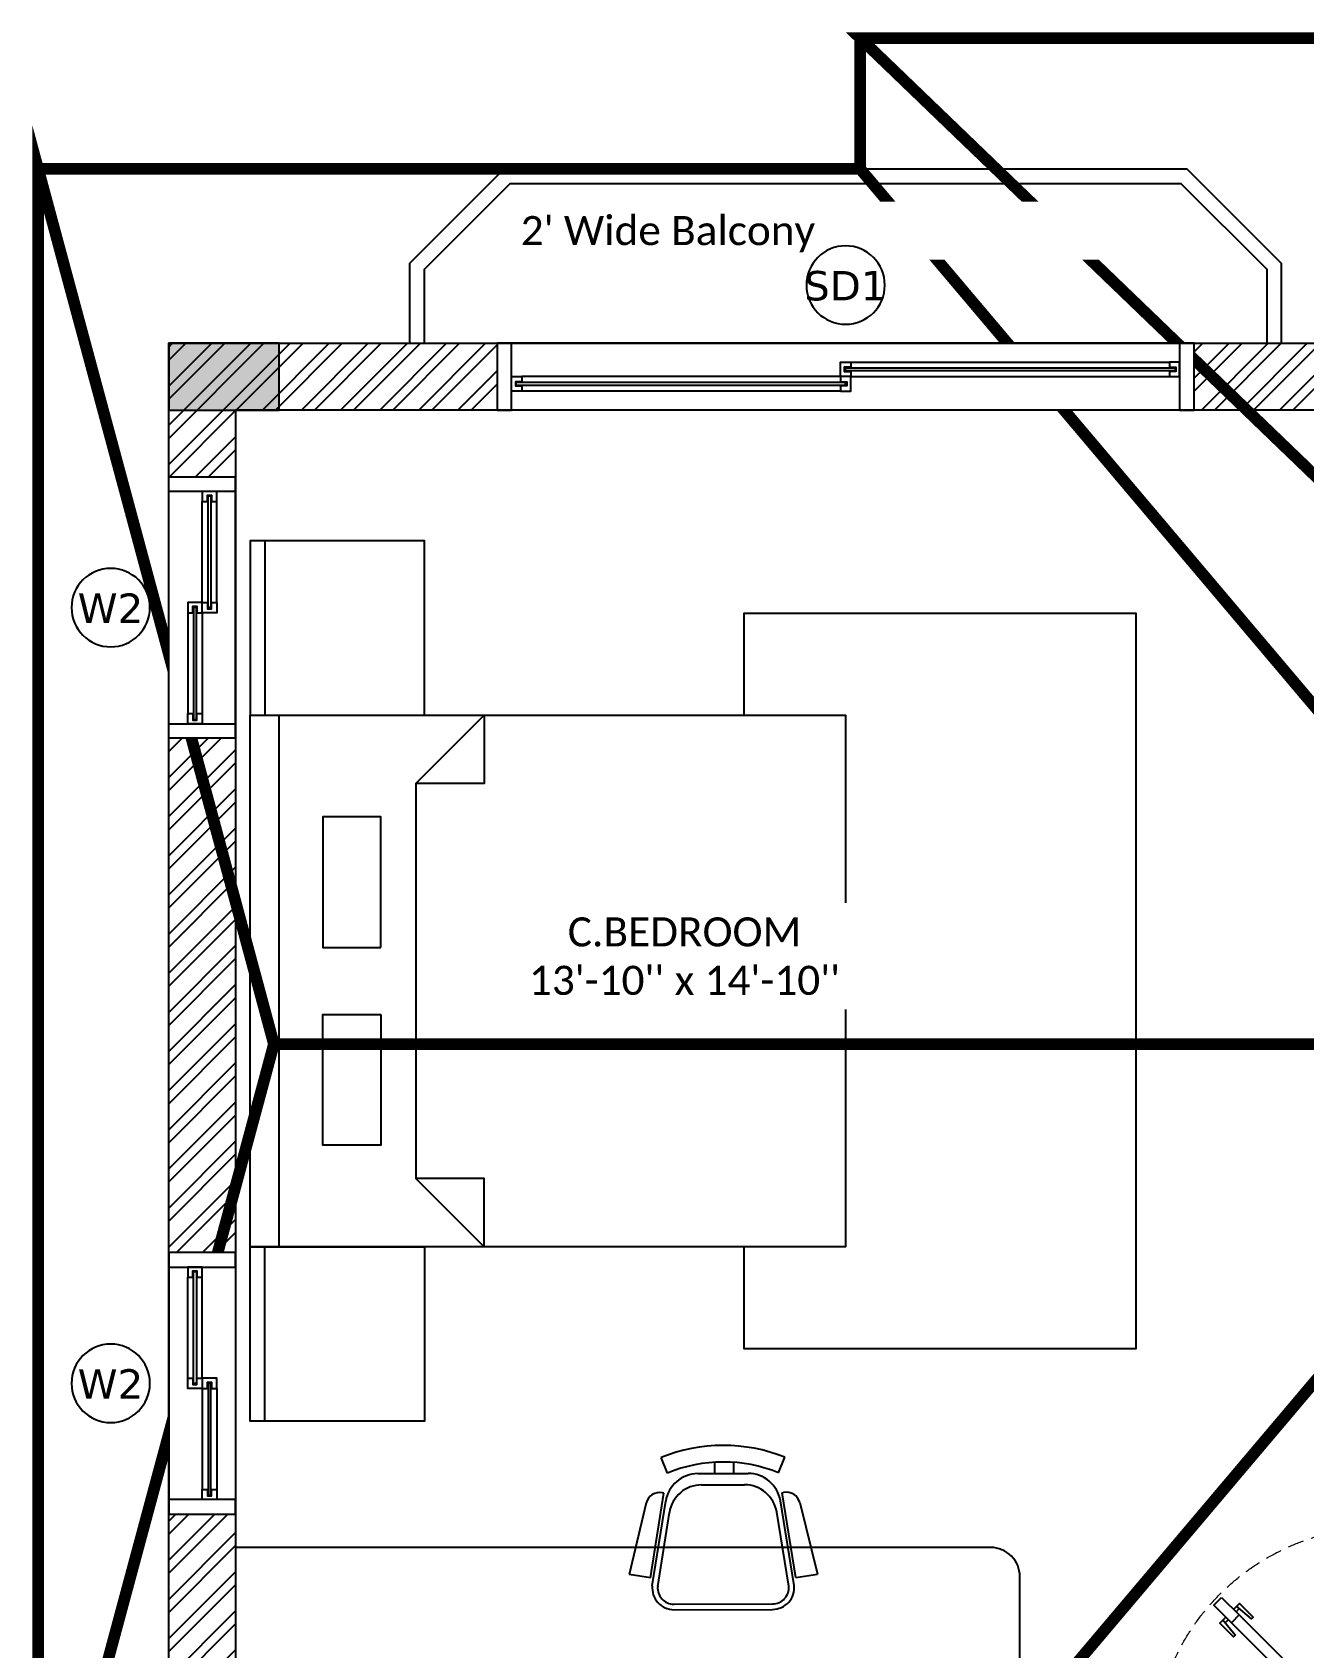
# Model space of a CAD drawing. Header units: millimetres. Extents: x -620 to 116137, y -21481 to 17722.
# Drawn here: x -470 to 3907, y 9130 to 14690 of the extents above; entities that cross this region are included whole.
import ezdxf
from ezdxf.enums import TextEntityAlignment as Align

# ---------------------------------------------------------------- set-up
doc = ezdxf.new("R2010")
doc.units = ezdxf.units.MM
doc.header["$LTSCALE"] = 150
doc.set_wipeout_variables(frame=1)
doc.linetypes.add('1625_East Villa$0$DASHED', pattern=[0.75, 0.5, -0.25])
doc.linetypes.add('1625E_Roof Plan$0$DASHED', pattern=[0.75, 0.5, -0.25])
for name, color, linetype in [('1625_East Villa$0$ad-Door', 11, 'Continuous'), ('1625_East Villa$0$ad-Elevation 10', 8, 'Continuous'), ('1625_East Villa$0$ad-Furniture', 8, 'Continuous'), ('1625_East Villa$0$ad-Railing', 6, 'Continuous'), ('1625_East Villa$0$ad-Text main', 7, 'Continuous'), ('1625_East Villa$0$ad-Text Main_Door&window Label', 7, 'Continuous'), ('1625_East Villa$0$ad-Wall', 240, 'Continuous'), ('1625_East Villa$0$ad-Wall hatch', 8, 'Continuous'), ('1625E_Columns$0$ad-Column', 3, 'Continuous'), ('1625E_Columns$0$ad-Column Hatch', 125, 'Continuous')]:
    doc.layers.add(name, color=color, linetype=linetype)
for name, color, linetype, true_color in [('1625_East Villa$0$ad-Glass Sectionline', 140, 'Continuous', 0x00bfff), ('1625E_Roof Plan$0$ad-Primary Roof', 5, 'Continuous', 0x0000ff), ('1625E_Roof Plan$0$ad-Secondary Roof', 6, 'Continuous', 0xff00ff)]:
    doc.layers.add(name, color=color, linetype=linetype, true_color=true_color)
doc.styles.add('1625_East Villa$0$6 U T S R N_Typical Floor Plan$0$3BHK-E(NB)$0$grid_text', font='verdana.ttf', dxfattribs={"width": 0.9})
doc.styles.add('1625_East Villa$0$New Text Style', font='arial.ttf', dxfattribs={"height": 100})
doc.styles.add('1625_East Villa$1$Standard', font='calibril.ttf')

# ---------------------------------------------------------------- blocks, each defined once
blk = doc.blocks.new('1625_East Villa$0$6 U T S R N_Typical Floor Plan$0$ad_Window Tag')
blk.add_circle((0, 0), 150)
at = {"style": '1625_East Villa$0$6 U T S R N_Typical Floor Plan$0$3BHK-E(NB)$0$grid_text', "width": 0.9}
blk.add_attdef('D1', text='', height=125, dxfattribs=at).set_placement((0, 0), align=Align.MIDDLE_CENTER)
blk = doc.blocks.new('1625_East Villa$0$zw$3849')
at = {"layer": '1625_East Villa$0$ad-Text Main_Door&window Label'}
ref = blk.add_blockref('1625_East Villa$0$6 U T S R N_Typical Floor Plan$0$ad_Window Tag', (-200, 12710), dxfattribs=dict(at, xscale=-0.9, yscale=0.9, zscale=0.9))
ref.add_attrib('D1', 'W2', dxfattribs={"height": 101.25, "rotation": 1800, "style": '1625_East Villa$0$6 U T S R N_Typical Floor Plan$0$3BHK-E(NB)$0$grid_text'}).set_placement((-201, 12707.9), align=Align.MIDDLE_CENTER)
ref = blk.add_blockref('1625_East Villa$0$6 U T S R N_Typical Floor Plan$0$ad_Window Tag', (-200, 10040), dxfattribs=dict(at, xscale=-0.9, yscale=0.9, zscale=0.9))
ref.add_attrib('D1', 'W2', dxfattribs={"height": 101.25, "rotation": 1800, "style": '1625_East Villa$0$6 U T S R N_Typical Floor Plan$0$3BHK-E(NB)$0$grid_text'}).set_placement((-201, 10037.9), align=Align.MIDDLE_CENTER)
at = {"layer": '1625_East Villa$0$ad-Text main', "char_height": 100, "attachment_point": 5, "style": '1625_East Villa$1$Standard', "bg_fill": 2}
for s, insert, width in [("\\pxqd;2' Wide Balcony", (2330, 13995), 2237.11), ("C.BEDROOM^J13'-10'' x 14'-10''", (1775.4, 11509.9), 1424.195)]:
    blk.add_mtext(s, dxfattribs=dict(at, insert=insert, width=width))
at = {"layer": '1625_East Villa$0$ad-Text Main_Door&window Label'}
ref = blk.add_blockref('1625_East Villa$0$6 U T S R N_Typical Floor Plan$0$ad_Window Tag', (2330, 13820), dxfattribs=dict(at, xscale=-0.9, yscale=0.9, zscale=0.9))
ref.add_attrib('D1', 'SD1', dxfattribs={"height": 101.25, "rotation": 1800, "style": '1625_East Villa$0$6 U T S R N_Typical Floor Plan$0$3BHK-E(NB)$0$grid_text'}).set_placement((2329, 13817.9), align=Align.MIDDLE_CENTER)
blk = doc.blocks.new('*U155')
for p, q in [((-8.3, -111.1), (-41.7, -111.1)), ((-25, -127.8), (-25, -94.4)), ((-811.3, -760.8), (-796.4, -775.7)), ((-746.2, -826), (-761.1, -811.1))]:
    blk.add_line(p, q)
for points in [[(-1150, -100), (-1150, -50), (-1128.6, -50), (-1128.6, -35.7), (-1128.6, 0), (-1200, 0), (-1200, -100)], [(-50, -100), (0, -100), (0, 0), (-71.4, 0), (-71.4, -35.7), (-71.4, -50), (-50, -50)], [(-50, -100), (-130.8, -180.8), (-166.2, -145.5), (-85.4, -64.6)], [(-130.8, -180.8), (-747, -797), (-782.4, -761.6), (-166.2, -145.5)], [(-827.8, -877.8), (-747, -797), (-782.4, -761.6), (-863.2, -842.5)]]:
    blk.add_lwpolyline(points, close=True)
for points in [[(-808.2, -787.5), (-835.7, -760), (-772.9, -697.2), (-765, -705), (-822, -773.7)], [(-772.8, -822.8), (-745.4, -850.3), (-682.5, -787.5), (-690.4, -779.7), (-759, -836.7)]]:
    blk.add_lwpolyline(points)
blk.add_circle((-25, -111.1), 11.1)
at = {"color": 8, "linetype": '1625_East Villa$0$DASHED', "lineweight": 0}
blk.add_arc((-93.1, -153.1), 1047.4, 178.18808, 271.81192, dxfattribs=at)
at = {"layer": '1625_East Villa$0$ad-Text Main_Door&window Label'}
blk.add_line((-600, 125), (-600, -230), dxfattribs=at)
blk.add_circle((-600.3, 245), 120, dxfattribs=at)
at = {"layer": '1625_East Villa$0$ad-Text Main_Door&window Label', "style": '1625_East Villa$0$New Text Style'}
blk.add_attdef('D1', text='', height=100, dxfattribs=at).set_placement((-600.3, 245), align=Align.MIDDLE_CENTER)
blk = doc.blocks.new('1625_East Villa$0$$ZCDB_AUDIT_GENERATED_C77D')
blk.add_wipeout([(0, 230), (2400, 230), (2400, 0), (0, 0)]).dxf.layer = '1625_East Villa$0$ad-Elevation 10'
at = {"layer": '1625_East Villa$0$ad-Elevation 10'}
for points in [[(2400, 230), (0, 230)], [(2400, 0), (0, 0)]]:
    blk.add_lwpolyline(points, dxfattribs=at)
for points in [[(50, 0), (50, 230), (0, 230), (0, 0)], [(2350, 0), (2400, 0), (2400, 230), (2350, 230)], [(85, 83), (85, 65), (50, 65), (50, 115), (85, 115), (85, 97), (63, 97), (63, 83)], [(1217.5, 133), (1217.5, 115), (1182.5, 115), (1182.5, 165), (1217.5, 165), (1217.5, 147), (1195.5, 147), (1195.5, 133)], [(1182.5, 83), (1182.5, 65), (1217.5, 65), (1217.5, 115), (1182.5, 115), (1182.5, 97), (1204.5, 97), (1204.5, 83)], [(2315, 133), (2315, 115), (2350, 115), (2350, 165), (2315, 165), (2315, 147), (2337, 147), (2337, 133)]]:
    blk.add_lwpolyline(points, close=True, dxfattribs=at)
at = {"layer": '1625_East Villa$0$ad-Glass Sectionline'}
for points in [[(1182.5, 115), (85, 115)], [(1217.5, 165), (2315, 165)], [(1217.5, 115), (2315, 115)], [(1182.5, 65), (85, 65)]]:
    blk.add_lwpolyline(points, dxfattribs=at)
for points in [[(1200, 145), (2335, 145), (2335, 135), (1200, 135)], [(1200, 95), (65, 95), (65, 85), (1200, 85)]]:
    blk.add_lwpolyline(points, close=True, dxfattribs=at)
blk = doc.blocks.new('*U140')
blk.add_blockref('1625_East Villa$0$$ZCDB_AUDIT_GENERATED_C77D', (0, 0))
blk = doc.blocks.new('1625_East Villa$0$$ZCDB_AUDIT_GENERATED_C7DC')
blk.add_wipeout([(0, 230), (900, 230), (900, 0), (0, 0)]).dxf.layer = '1625_East Villa$0$ad-Elevation 10'
at = {"layer": '1625_East Villa$0$ad-Elevation 10'}
for points in [[(900, 230), (0, 230)], [(900, 0), (0, 0)]]:
    blk.add_lwpolyline(points, dxfattribs=at)
for points in [[(50, 0), (50, 230), (0, 230), (0, 0)], [(850, 0), (900, 0), (900, 230), (850, 230)], [(85, 83), (85, 65), (50, 65), (50, 115), (85, 115), (85, 97), (63, 97), (63, 83)], [(467.5, 133), (467.5, 115), (432.5, 115), (432.5, 165), (467.5, 165), (467.5, 147), (445.5, 147), (445.5, 133)], [(432.5, 83), (432.5, 65), (467.5, 65), (467.5, 115), (432.5, 115), (432.5, 97), (454.5, 97), (454.5, 83)], [(815, 133), (815, 115), (850, 115), (850, 165), (815, 165), (815, 147), (837, 147), (837, 133)]]:
    blk.add_lwpolyline(points, close=True, dxfattribs=at)
at = {"layer": '1625_East Villa$0$ad-Glass Sectionline'}
for points in [[(432.5, 115), (85, 115)], [(467.5, 165), (815, 165)], [(467.5, 115), (815, 115)], [(432.5, 65), (85, 65)]]:
    blk.add_lwpolyline(points, dxfattribs=at)
for points in [[(450, 145), (835, 145), (835, 135), (450, 135)], [(450, 95), (65, 95), (65, 85), (450, 85)]]:
    blk.add_lwpolyline(points, close=True, dxfattribs=at)
blk = doc.blocks.new('*U139')
blk.add_blockref('1625_East Villa$0$$ZCDB_AUDIT_GENERATED_C7DC', (0, 0))
blk = doc.blocks.new('1625_East Villa$0$zw$42B5')
at = {"layer": '1625_East Villa$0$ad-Wall hatch', "transparency": 33554610}
h = blk.add_hatch(dxfattribs=at)
h.set_pattern_fill('ANSI32', color=256, scale=10)
h.set_pattern_definition([(45, (-1040635.14, 674820.02), (-67.351921, 67.351921), []), (45, (-1040590.24, 674820.02), (-67.351921, 67.351921), [])])
h.paths.add_polyline_path([(12120, 13620), (12120, 10220), (11890, 10220), (11890, 13390), (7240, 13390), (7240, 8645), (4245, 8645), (4245, 8875), (4445, 8875), (4445, 9370), (4560, 9370), (4560, 8760), (7010, 8760), (7010, 10500), (6360, 10500), (6360, 10615), (7010, 10615), (7010, 13390), (4560, 13390), (4560, 10615), (5560, 10615), (5560, 10500), (4445, 10500), (4445, 13390), (230, 13390), (230, 8875), (3345, 8875), (3345, 8645), (3060, 8645), (3060, 4745), (3345, 4745), (3345, 4515), (230, 4515), (230, 230), (4995, 230), (4995, 3130), (6060, 3130), (6060, 3015), (5110, 3015), (5110, 230), (8310, 230), (8310, 3015), (6860, 3015), (6860, 3130), (8310, 3130), (8310, 4630), (5110, 4630), (5110, 3930), (4995, 3930), (4995, 4515), (4245, 4515), (4245, 4745), (8540, 4745), (8540, 230), (9240, 230), (9240, 0), (0, 0), (0, 4745), (2830, 4745), (2830, 8645), (0, 8645), (0, 13620)])
at = {"layer": '1625_East Villa$0$ad-Railing'}
for points in [[(830, 13620), (830, 13895), (1155, 14220), (3505, 14220), (3830, 13895), (3830, 13620)], [(880, 13620), (880, 13874.3), (1175.7, 14170), (3484.3, 14170), (3780, 13874.3), (3780, 13620)]]:
    blk.add_lwpolyline(points, dxfattribs=at)
at = {"layer": '1625_East Villa$0$ad-Door', "ltscale": 5}
ref = blk.add_blockref('*U155', (4245, 8645), dxfattribs=dict(at, xscale=-0.7499999997027537, yscale=0.7499999997027537, zscale=0.7499999997027537, rotation=179.9999999999998))
ref.add_attrib('D1', 'D1', dxfattribs={"layer": '1625_East Villa$0$ad-Text Main_Door&window Label', "height": 75, "rotation": 360, "style": '1625_East Villa$0$New Text Style'}).set_placement((3794.8, 8461.3), align=Align.MIDDLE_CENTER)
blk.add_blockref('*U140', (1130, 13390))
at = {"xscale": -1, "rotation": 89.99999999999977}
blk.add_blockref('*U139', (230, 13160), dxfattribs=at)
at = {"rotation": 90}
blk.add_blockref('*U139', (230, 9590), dxfattribs=at)
at = {"layer": '1625_East Villa$0$ad-Wall'}
for points in [[(7010, 8760), (7010, 10500), (6360, 10500), (6360, 10615), (7010, 10615), (7010, 13390), (4560, 13390), (4560, 10615), (5560, 10615), (5560, 10500), (4445, 10500), (4445, 13390), (230, 13390), (230, 8875)], [(0, 0), (0, 4745), (2830, 4745), (2830, 8645), (0, 8645), (0, 13620), (12120, 13620)]]:
    blk.add_lwpolyline(points, dxfattribs=at)
blk = doc.blocks.new('1625E_Roof Plan')
at = {"layer": '1625E_Roof Plan$0$ad-Primary Roof', "linetype": '1625E_Roof Plan$0$DASHED', "ltscale": 2, "const_width": 40}
blk.add_lwpolyline([(12570, 14670), (2380, 14670), (7475, 9770)], close=True, dxfattribs=at)
blk.add_lwpolyline([(2380, 14670), (2380, 14220)], dxfattribs=at)
at = {"layer": '1625E_Roof Plan$0$ad-Secondary Roof', "linetype": '1625E_Roof Plan$0$DASHED', "ltscale": 2, "const_width": 40}
for points in [[(-450, 14220), (361.7, 11207.5), (-450, 8195)], [(2380, 8195), (4927.5, 11207.5), (2380, 14220), (-450, 14220), (-450, 8195)]]:
    blk.add_lwpolyline(points, close=True, dxfattribs=at)
blk.add_lwpolyline([(361.7, 11207.5), (4927.5, 11207.5)], dxfattribs=at)
blk = doc.blocks.new('1625E_Columns$0$zw$6AA0')
at = {"layer": '1625E_Columns$0$ad-Column Hatch', "transparency": 33554687}
h = blk.add_hatch(color=256, dxfattribs=at)
h.dxf.hatch_style = 1
h.paths.add_polyline_path([(0, -230), (380, -230), (380, 0), (0, 0)])
at = {"layer": '1625E_Columns$0$ad-Column'}
blk.add_lwpolyline([(0, -230), (380, -230), (380, 0), (0, 0)], close=True, dxfattribs=at)
blk = doc.blocks.new('1625E_Columns')
at = {"layer": '1625E_Columns$0$ad-Column', "rotation": 359.9999999999993}
blk.add_blockref('1625E_Columns$0$zw$6AA0', (0, 13620), dxfattribs=at)
blk = doc.blocks.new('1625_East Villa$0$zw$6C7B')
at = {"layer": '1625_East Villa$0$ad-Furniture'}
for points in [[(0, 2430), (600, 2430), (600, 3030), (0, 3030)], [(0, 600), (2050, 600), (2050, 2430), (0, 2430)], [(450, 1630), (450, 2080), (250, 2080), (250, 1630)], [(450, 1400), (450, 950), (250, 950), (250, 1400)], [(0, 600), (600, 600), (600, 0), (0, 0)]]:
    blk.add_lwpolyline(points, close=True, dxfattribs=at)
for points in [[(50, 3030), (50, 2430)], [(100, 2430), (100, 600)], [(570.2, 835.1), (805.2, 600), (805.2, 835.1), (570.2, 835.1), (570.2, 2194.9), (805.2, 2430), (805.2, 2194.9), (570.2, 2194.9)], [(50, 0), (50, 600)]]:
    blk.add_lwpolyline(points, dxfattribs=at)
at = {"layer": '1625_East Villa$0$ad-Furniture', "color": 33}
blk.add_lwpolyline([(1700, 2430), (1700, 2780), (3050, 2780), (3050, 250), (1700, 250), (1700, 600)], dxfattribs=at)
blk = doc.blocks.new('1625_East Villa$0$A$Cb8966b9a')
at = {"layer": '1625_East Villa$0$ad-Furniture', "color": 33}
for p, q in [((-403.5, 205.2), (-169.5, 301.8)), ((-146.5, 230.5), (-169.5, 301.8)), ((-146.5, 230.5), (-427.2, 139.8)), ((-118.7, 228.7), (-399.4, 138)), ((-113, 210.9), (-359, 131.3)), ((25.9, -167.6), (-25.9, 167.6)), ((-494.1, 117.2), (-549.9, 130.5)), ((-427.2, 139.8), (-429, 144.1)), ((7.4, -170.5), (-44.4, 164.8)), ((-449.5, -157), (-475.9, 13.9)), ((-413, -138.5), (-435.5, 7.2)), ((-506.1, -41.2), (-468.3, -35.4)), ((-496.7, -105.7), (-458.3, -99.8)), ((-435.6, -261), (-484.8, -290.5)), ((-365, -262.3), (-365.4, -266.9)), ((-70, -264), (-365, -262.3)), ((-44.1, -253.9), (-339.1, -252.2)), ((-44, -235.2), (-302.6, -233.7)), ((-70, -264), (-70.4, -338.9)), ((-322.7, -317.5), (-70.4, -338.9))]:
    blk.add_line(p, q, dxfattribs=at)
for centre, radius, start, end in [((-100, 156.2), 74.9, 8.7914, 104.502), ((-385.7, 161.9), 46.8, 112.4281, 202.4281), ((-100, 156.2), 56.2, 8.7914, 104.502), ((0, 0), 565.1, 166.6505, 210.9323), ((0, 0), 507.8, 166.6505, 210.9323), ((-364.9, 31), 112.4, 107.9151, 188.7914), ((-324.5, 24.4), 112.4, 107.9151, 188.7914), ((-338.4, -139.8), 112.4, 188.7914, 269.6678), ((-301.9, -121.3), 112.4, 188.7914, 269.6678), ((-48.1, -179.1), 56.2, 273.0808, 8.7914), ((-48.1, -179.1), 74.9, 273.0808, 8.7914), ((-318.7, -270.9), 46.8, 175.1548, 265.1548)]:
    blk.add_arc(centre, radius, start, end, dxfattribs=at)
blk = doc.blocks.new('1625_East Villa$0$zw$2927')
at = {"layer": '1625_East Villa$0$ad-Furniture'}
blk.add_lwpolyline([(-11890, -4145), (-11890, -4745), (-9190, -4745), (-9190, -4245, 0.414214), (-9290, -4145)], format="xyb", close=True, dxfattribs=at)
at = {"layer": '1625_East Villa$0$ad-Furniture', "xscale": -1, "rotation": 179.9999999999999}
blk.add_blockref('1625_East Villa$0$zw$6C7B', (-11840, -680), dxfattribs=at)
at = {"layer": '1625_East Villa$0$ad-Furniture', "rotation": 261.3523594200169}
blk.add_blockref('1625_East Villa$0$A$Cb8966b9a', (-10211.1, -4358.6), dxfattribs=at)
blk = doc.blocks.new('1625_East Villa')
blk.add_blockref('1625E_Roof Plan', (0, 0))
blk.add_blockref('1625E_Columns', (0, 0))
at = {"layer": '1625_East Villa$0$ad-Furniture'}
blk.add_blockref('1625_East Villa$0$zw$2927', (12120, 13620), dxfattribs=at)
at = {"layer": '1625_East Villa$0$ad-Wall'}
blk.add_blockref('1625_East Villa$0$zw$42B5', (0, 0), dxfattribs=at)
at = {"layer": '1625_East Villa$0$ad-Text main'}
blk.add_blockref('1625_East Villa$0$zw$3849', (0, 0), dxfattribs=at)

msp = doc.modelspace()

# ---------------------------------------------------------------- block references
msp.add_blockref('1625_East Villa', (0, 0))

doc.saveas('drawing.dxf')
